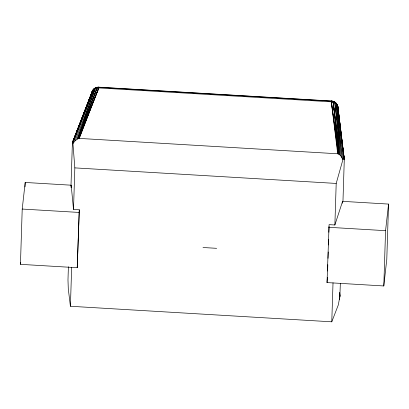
<?xml version="1.0" encoding="UTF-8"?>
<svg xmlns="http://www.w3.org/2000/svg" width="409" height="409" viewBox="0 0 409 409"><rect width="100%" height="100%" fill="white"/><g stroke="black" fill="none" stroke-linecap="round" stroke-linejoin="round"><path stroke-width="0.61" d="M342.967 201.177L344.291 159.336L337.113 104.786C336.336 102.593 333.846 101.192 331.551 101.023L98.978 87.183L96.969 87.362L96.872 87.807L331.356 101.846C334.358 101.78 337.589 103.814 337.9 106.964L344.291 159.336M92.49 92.015C91.657 90.103 96.718 86.176 97.056 88.001L78.288 138.528L75.169 140.711L72.945 143.569L74.837 167.884L73.513 209.428L79.29 209.776L77.224 267.721L20.45 264.342L22.214 209.055L25.2 182.46L71.176 185.195L73.513 209.428M25.056 186.908L25.2 182.46M68.4 266.724L67.981 279.899L68.298 288.948L70.414 306.264L331.776 321.817L338.279 305.012L339.879 296.54L340.334 283.544M70.967 186.269L72.403 142.68L92.153 91.596C92.449 90.517 94.852 87.316 95.609 88.242M71.094 187.736L71.176 185.195M70.414 306.264L71.662 267.235M77.224 267.721L79.29 209.776M327.026 282.583L329.092 224.638L334.869 224.981L342.573 201.346L388.55 204.081L386.786 259.367L383.8 285.963L327.026 282.583L327.404 277.384M327.609 271.029L327.814 264.674M328.018 258.319L328.217 251.964M328.442 244.976L328.626 239.255M328.846 232.266L329.03 226.545M331.776 321.817L333.023 282.788M334.869 224.981L336.198 183.436L342.926 159.638L336.178 103.226L337.9 106.964L344.291 159.674M342.512 203.253L342.573 201.346M383.8 285.963L385.564 230.676L388.55 204.081M20.45 264.342L20.665 262.445M333.315 101.769L333.269 101.35L338.591 153.994L340.564 155.558L342.926 159.638L344.102 158.62L337.747 106.207C337.123 103.272 334.419 101.867 331.469 101.156L98.891 87.322C96.432 87.393 93.262 88.881 92.168 91.59L72.373 142.894M83.814 113.845L91.846 93.094L72.352 143.165L91.943 92.332C92.884 89.52 94.658 87.736 97.056 88.001L76.948 139.172L95.527 87.874M336.633 104.024L336.213 103.538C335.855 102.812 333.586 100.486 333.095 102.051L340.564 155.558L334.869 102.194L334.889 102.48L333.524 101.836M96.933 87.48L98.891 87.322L79.274 138.406L78.288 138.528L98.784 88.007L97.086 87.766C101.386 87.414 97.015 86.406 97.276 87.725M335.252 102.715C335.186 102.291 332.619 101.59 331.356 101.846L338.591 153.994L337.706 153.784L331.356 101.846L331.551 101.023L333.437 101.432L336.193 103.303L337.548 105.512L337.941 107.736M92.5 91.447L92.976 90.834L92.95 90.108L72.546 142.419L72.945 143.569L94.111 88.825L92.183 91.718L72.403 142.68M91.943 92.332L92.168 91.59L91.948 92.572C92.255 90.072 94.602 88.487 96.872 87.807M77.73 138.733L97.056 88.001M92.889 90.256L72.725 142.756L94.004 89.167M72.337 143.493L73.482 140.527M73.942 139.341L75.547 135.19M76.008 134.004L77.613 129.852M78.073 128.666L79.223 125.701M79.678 124.52L81.289 120.369M81.744 119.183L83.124 115.624M75.169 140.711L95.425 88.4M79.044 138.4L98.784 88.007L78.814 138.421M91.948 92.572L92.183 91.718M92.48 90.89C93.641 88.533 96.376 87.235 98.978 87.183M95.195 88.16L95.588 87.955M333.13 101.81L331.469 101.156C334.424 101.325 337.399 103.635 337.778 106.616M98.891 87.322L95.471 88.114L93.651 89.566M332.164 101.452L333.504 101.524M79.274 138.406L337.706 153.784M74.837 167.884L336.198 183.436M22.214 209.055L78.988 212.435M328.795 227.297L385.564 230.676M203.007 247.511L216.632 248.319M331.469 101.156L333.228 101.36M331.551 101.023L333.294 101.452M333.34 101.882C335.457 102.869 337.599 104.479 337.9 106.964L337.762 106.207L344.296 159.5M337.563 106.028L337.2 105.364L337.43 106.187M337.522 105.476L337.195 104.862M334.705 102.633L341.801 157.353L336.07 103.569M331.356 101.846L338.141 153.845M339.654 154.648L333.095 102.051L339.046 154.219M337.113 104.786L343.693 158.687M339.674 292.91L339.925 296.07L339.7 292.507M339.68 293.994L339.879 296.54M339.429 299.47L339.322 298.202L339.429 299.47M339.813 297.092L339.659 295.186L339.813 297.092"/></g></svg>
